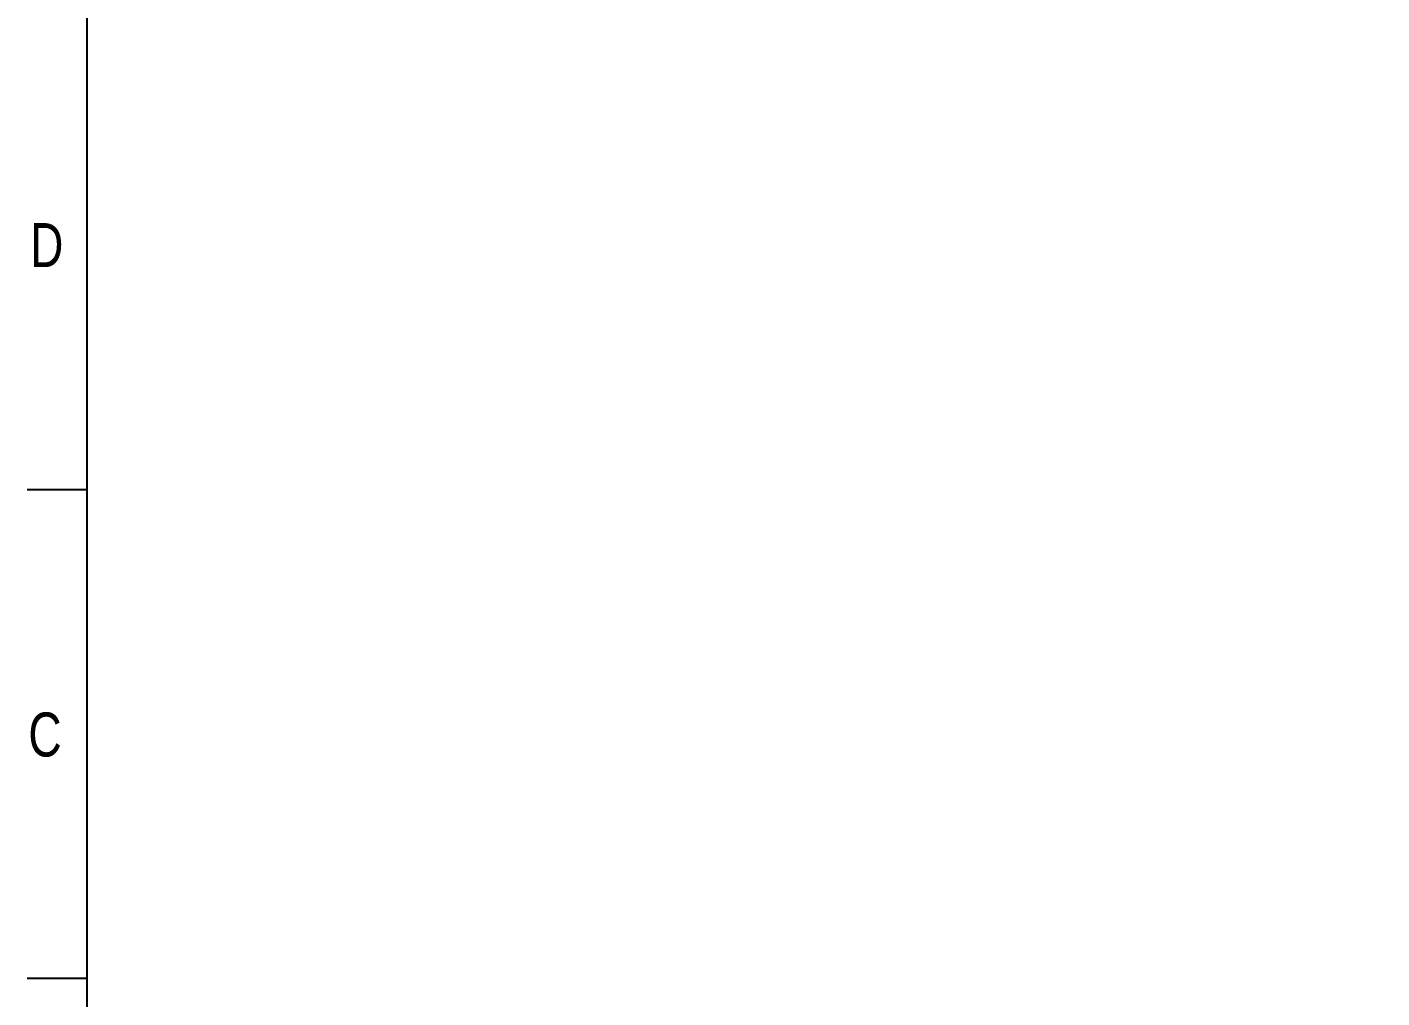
# Model space of a CAD drawing. Header units: millimetres. Extents: x 3299 to 14264, y 1863 to 5555.
# Drawn here: x 6965.9 to 7428.3, y 2190.5 to 2521.9 of the extents above; entities that cross this region are included whole.
import ezdxf

# ---------------------------------------------------------------- set-up
doc = ezdxf.new("R2010")
doc.units = ezdxf.units.MM
doc.styles.add('CKSTANDARD', font='arial.ttf')
doc.styles.add('Roamns', font='romans.shx')

# ---------------------------------------------------------------- blocks, each defined once
blk = doc.blocks.new('standard template')
for p, q in [((456.3, 14517.4), (53.6, 14517.4)), ((456.3, 11245), (53.6, 11245))]:
    blk.add_line(p, q)
at = {"color": 7}
blk.add_lwpolyline([(456.3, 6673.6), (456.3, 5963.9), (456.3, 5254.1), (456.3, 30225.9), (37408.8, 30225.9), (37408.8, 5254.1)], dxfattribs=at)
at = {"style": 'CKSTANDARD', "width": 0.75}
for s, p in [('D', (73.6, 16008.6)), ('C', (61.9, 12731.9))]:
    blk.add_text(s, height=294.8, dxfattribs=at).set_placement(p)
at = {"style": 'Roamns'}
for tag, p in [('PAGE_NAME', (27466, 7593.7)), ('PROJECT_NAME', (27466, 6883.9)), ('DRAWN_NAME', (27466, 6174.1)), ('VERSION', (34241, 6174.1)), ('SELECT_DATA', (27466, 5464.4)), ('PAGE_NUMBER', (34241, 5464.4))]:
    blk.add_attdef(tag, p, '', height=284.5, dxfattribs=at)

msp = doc.modelspace()

# ---------------------------------------------------------------- block references
at = {"transparency": 33554595, "xscale": 0.05097615323888361, "yscale": 0.05097615323888361, "zscale": 0.05097615323888361}
msp.add_blockref('standard template', (6963.19304, 1623.87999), dxfattribs=at)

doc.saveas('drawing.dxf')
